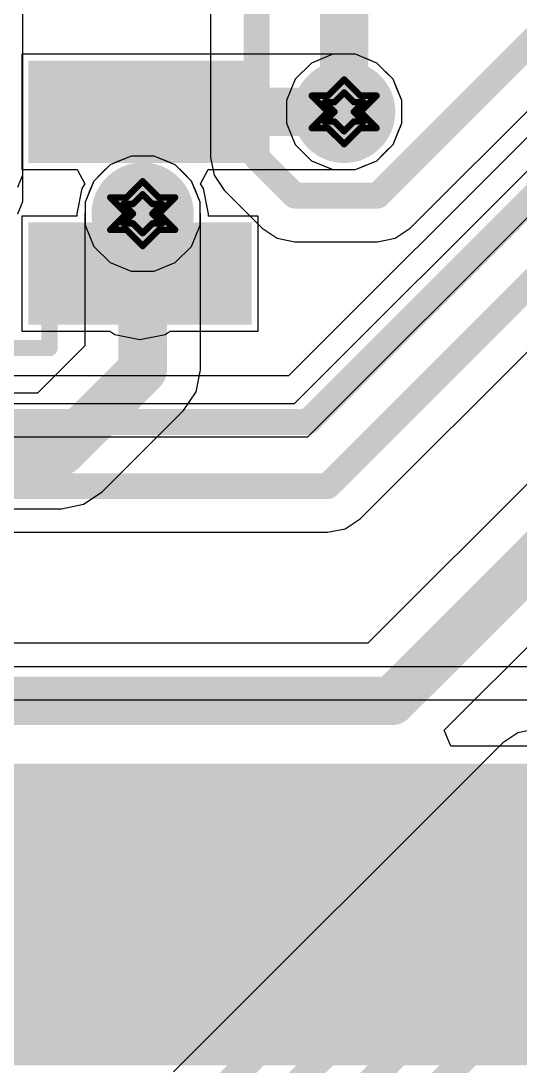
# Model space of a CAD drawing. Header units: inches. Extents: x -2.7 to 10.9, y -2.9 to 7.4.
# Drawn here: x 0.4344 to 0.5886, y -1.7494 to -1.4264 of the extents above; entities that cross this region are included whole.
import ezdxf

# ---------------------------------------------------------------- set-up
doc = ezdxf.new("R2010")
doc.units = ezdxf.units.IN
doc.header["$MEASUREMENT"] = 0
for name, color, linetype in [('Board Outline', 216, 'Continuous'), ('Bottom Layer', 5, 'Continuous'), ('Bottom Solder', 6, 'Continuous'), ('Drill Drawing', 1, 'Continuous'), ('Layer 2', 16, 'Continuous'), ('Layer 3', 76, 'Continuous'), ('Top Layer', 1, 'Continuous'), ('Top Overlay', 2, 'Continuous'), ('Top Paste', 8, 'Continuous'), ('Top Solder', 216, 'Continuous'), ('Via Holes', 16, 'Continuous')]:
    doc.layers.add(name, color=color, linetype=linetype)

# ---------------------------------------------------------------- blocks, each defined once
blk = doc.blocks.new('8_SOIC_EP_117')
at = {"layer": 'Top Layer'}
for points in [[(-0.07579, 0.08681), (-0.07579, 0.06319), (-0.13681, 0.06319), (-0.13681, 0.08681)], [(0.13681, 0.08681), (0.13681, 0.06319), (0.07579, 0.06319), (0.07579, 0.08681)], [(0.05144, 0.06894), (0.05144, -0.06894), (-0.05144, -0.06894), (-0.05144, 0.06894)], [(-0.07579, 0.03681), (-0.07579, 0.01319), (-0.13681, 0.01319), (-0.13681, 0.03681)], [(0.13681, 0.03681), (0.13681, 0.01319), (0.07579, 0.01319), (0.07579, 0.03681)], [(-0.07579, -0.01319), (-0.07579, -0.03681), (-0.13681, -0.03681), (-0.13681, -0.01319)], [(0.13681, -0.01319), (0.13681, -0.03681), (0.07579, -0.03681), (0.07579, -0.01319)], [(-0.07579, -0.06319), (-0.07579, -0.08681), (-0.13681, -0.08681), (-0.13681, -0.06319)], [(0.13681, -0.06319), (0.13681, -0.08681), (0.07579, -0.08681), (0.07579, -0.06319)]]:
    blk.add_hatch(color=1, dxfattribs=at).paths.add_polyline_path(points)
at = {"layer": 'Top Overlay'}
blk.add_hatch(color=2, dxfattribs=at).paths.add_polyline_path([(-0.07211, 0.06194), (-0.05911, 0.06194), (-0.05911, 0.08794), (-0.07211, 0.08794)])
at = {"layer": 'Top Paste'}
for points in [[(-0.07579, 0.08681), (-0.07579, 0.06319), (-0.13681, 0.06319), (-0.13681, 0.08681)], [(0.13681, 0.08681), (0.13681, 0.06319), (0.07579, 0.06319), (0.07579, 0.08681)], [(0.05144, 0.06894), (0.05144, -0.06894), (-0.05144, -0.06894), (-0.05144, 0.06894)], [(-0.07579, 0.03681), (-0.07579, 0.01319), (-0.13681, 0.01319), (-0.13681, 0.03681)], [(0.13681, 0.03681), (0.13681, 0.01319), (0.07579, 0.01319), (0.07579, 0.03681)], [(-0.07579, -0.01319), (-0.07579, -0.03681), (-0.13681, -0.03681), (-0.13681, -0.01319)], [(0.13681, -0.01319), (0.13681, -0.03681), (0.07579, -0.03681), (0.07579, -0.01319)], [(-0.07579, -0.06319), (-0.07579, -0.08681), (-0.13681, -0.08681), (-0.13681, -0.06319)], [(0.13681, -0.06319), (0.13681, -0.08681), (0.07579, -0.08681), (0.07579, -0.06319)]]:
    blk.add_hatch(color=8, dxfattribs=at).paths.add_polyline_path(points)
at = {"layer": 'Top Solder'}
for points in [[(-0.07179, 0.09081), (-0.07179, 0.05919), (-0.14081, 0.05919), (-0.14081, 0.09081)], [(0.14081, 0.09081), (0.14081, 0.05919), (0.07179, 0.05919), (0.07179, 0.09081)], [(0.05544, 0.07294), (0.05544, -0.07294), (-0.05544, -0.07294), (-0.05544, 0.07294)], [(-0.07179, 0.04081), (-0.07179, 0.00919), (-0.14081, 0.00919), (-0.14081, 0.04081)], [(0.14081, 0.04081), (0.14081, 0.00919), (0.07179, 0.00919), (0.07179, 0.04081)], [(-0.07179, -0.00919), (-0.07179, -0.04081), (-0.14081, -0.04081), (-0.14081, -0.00919)], [(0.14081, -0.00919), (0.14081, -0.04081), (0.07179, -0.04081), (0.07179, -0.00919)], [(-0.07179, -0.05919), (-0.07179, -0.09081), (-0.14081, -0.09081), (-0.14081, -0.05919)], [(0.14081, -0.05919), (0.14081, -0.09081), (0.07179, -0.09081), (0.07179, -0.05919)]]:
    blk.add_hatch(color=216, dxfattribs=at).paths.add_polyline_path(points)
at = {"layer": 'Top Overlay'}
for points in [[(-0.07837, 0.091, 0.005, 0.005, 0), (-0.07837, 0.098, 0.005, 0.005, 0)], [(-0.07837, 0.098, 0.005, 0.005, 0), (0.07837, 0.098, 0.005, 0.005, 0)], [(0.07837, 0.091, 0.005, 0.005, 0), (0.07837, 0.098, 0.005, 0.005, 0)], [(-0.148, 0.08, 0.005, 0.005, 0), (-0.143, 0.075, 0.005, 0.005, 0)], [(-0.148, 0.07, 0.005, 0.005, 0), (-0.148, 0.08, 0.005, 0.005, 0)], [(-0.148, 0.07, 0.005, 0.005, 0), (-0.143, 0.075, 0.005, 0.005, 0)], [(-0.07837, -0.098, 0.005, 0.005, 0), (-0.07837, -0.091, 0.005, 0.005, 0)], [(0.07837, -0.098, 0.005, 0.005, 0), (0.07837, -0.091, 0.005, 0.005, 0)], [(-0.07837, -0.098, 0.005, 0.005, 0), (0.07837, -0.098, 0.005, 0.005, 0)]]:
    blk.add_lwpolyline(points, format="xyseb", dxfattribs=at)
for points in [[(-0.07962, 0.098, 0.0025, 0.0025, 1), (-0.07712, 0.098, 0.0025, 0.0025, 1)], [(-0.07962, 0.098, 0.0025, 0.0025, 1), (-0.07712, 0.098, 0.0025, 0.0025, 1)], [(0.07712, 0.098, 0.0025, 0.0025, 1), (0.07962, 0.098, 0.0025, 0.0025, 1)], [(0.07712, 0.098, 0.0025, 0.0025, 1), (0.07962, 0.098, 0.0025, 0.0025, 1)], [(-0.07962, 0.091, 0.0025, 0.0025, 1), (-0.07712, 0.091, 0.0025, 0.0025, 1)], [(0.07712, 0.091, 0.0025, 0.0025, 1), (0.07962, 0.091, 0.0025, 0.0025, 1)], [(-0.14925, 0.08, 0.0025, 0.0025, 1), (-0.14675, 0.08, 0.0025, 0.0025, 1)], [(-0.14925, 0.08, 0.0025, 0.0025, 1), (-0.14675, 0.08, 0.0025, 0.0025, 1)], [(-0.14425, 0.075, 0.0025, 0.0025, 1), (-0.14175, 0.075, 0.0025, 0.0025, 1)], [(-0.14425, 0.075, 0.0025, 0.0025, 1), (-0.14175, 0.075, 0.0025, 0.0025, 1)], [(-0.14925, 0.07, 0.0025, 0.0025, 1), (-0.14675, 0.07, 0.0025, 0.0025, 1)], [(-0.14925, 0.07, 0.0025, 0.0025, 1), (-0.14675, 0.07, 0.0025, 0.0025, 1)], [(-0.07962, -0.091, 0.0025, 0.0025, 1), (-0.07712, -0.091, 0.0025, 0.0025, 1)], [(0.07712, -0.091, 0.0025, 0.0025, 1), (0.07962, -0.091, 0.0025, 0.0025, 1)], [(-0.07962, -0.098, 0.0025, 0.0025, 1), (-0.07712, -0.098, 0.0025, 0.0025, 1)], [(-0.07962, -0.098, 0.0025, 0.0025, 1), (-0.07712, -0.098, 0.0025, 0.0025, 1)], [(0.07712, -0.098, 0.0025, 0.0025, 1), (0.07962, -0.098, 0.0025, 0.0025, 1)], [(0.07712, -0.098, 0.0025, 0.0025, 1), (0.07962, -0.098, 0.0025, 0.0025, 1)]]:
    blk.add_lwpolyline(points, format="xyseb", close=True, dxfattribs=at)

msp = doc.modelspace()

# ---------------------------------------------------------------- hatches: boundary and pattern name
at = {"layer": 'Bottom Layer'}
h = msp.add_hatch(color=5, dxfattribs=at)
edge = h.paths.add_edge_path()
edge.add_arc((0.53425, -1.45453), 0.01181, 0, 360)
h = msp.add_hatch(color=5, dxfattribs=at)
edge = h.paths.add_edge_path()
edge.add_arc((0.472, -1.486), 0.01181, 0, 360)
msp.add_hatch(color=5, dxfattribs=at).paths.add_polyline_path([(0.305, -1.74921), (0.83547, -1.74921), (0.83547, -1.656), (0.305, -1.656)])
at = {"layer": 'Bottom Solder'}
h = msp.add_hatch(color=6, dxfattribs=at)
edge = h.paths.add_edge_path()
edge.add_arc((0.53425, -1.45453), 0.01581, 0, 360)
h = msp.add_hatch(color=6, dxfattribs=at)
edge = h.paths.add_edge_path()
edge.add_arc((0.472, -1.486), 0.01581, 0, 360)
at = {"layer": 'Layer 2'}
h = msp.add_hatch(color=16, dxfattribs=at)
edge = h.paths.add_edge_path()
edge.add_arc((0.53425, -1.45453), 0.01181, 0, 360)
h = msp.add_hatch(color=16, dxfattribs=at)
edge = h.paths.add_edge_path()
edge.add_arc((0.472, -1.486), 0.01181, 0, 360)
at = {"layer": 'Layer 3'}
h = msp.add_hatch(color=76, dxfattribs=at)
edge = h.paths.add_edge_path()
edge.add_arc((0.53425, -1.45453), 0.01181, 0, 360)
h = msp.add_hatch(color=76, dxfattribs=at)
edge = h.paths.add_edge_path()
edge.add_arc((0.472, -1.486), 0.01181, 0, 360)
at = {"layer": 'Top Layer'}
h = msp.add_hatch(color=1, dxfattribs=at)
edge = h.paths.add_edge_path()
edge.add_arc((0.53425, -1.45453), 0.01181, 0, 360)
h = msp.add_hatch(color=1, dxfattribs=at)
edge = h.paths.add_edge_path()
edge.add_arc((0.472, -1.486), 0.01181, 0, 360)
msp.add_hatch(color=1, dxfattribs=at).paths.add_polyline_path([(0.45918, -1.51634), (0.48465, -1.51634), (0.48465, -1.48167), (0.45918, -1.48167)])
at = {"layer": 'Top Solder'}
h = msp.add_hatch(color=216, dxfattribs=at)
edge = h.paths.add_edge_path()
edge.add_arc((0.53425, -1.45453), 0.01581, 0, 360)
h = msp.add_hatch(color=216, dxfattribs=at)
edge = h.paths.add_edge_path()
edge.add_arc((0.472, -1.486), 0.01581, 0, 360)
at = {"layer": 'Via Holes'}
h = msp.add_hatch(color=7, dxfattribs=at)
edge = h.paths.add_edge_path()
edge.add_arc((0.53425, -1.45453), 0.00591, 0, 360)
h = msp.add_hatch(color=7, dxfattribs=at)
edge = h.paths.add_edge_path()
edge.add_arc((0.472, -1.486), 0.00591, 0, 360)

# ---------------------------------------------------------------- linework, layer by layer
at = {"layer": 'Board Outline'}
msp.add_lwpolyline([(2.84412, -0.24125, 0.005, 0.005, -0.741893), (-2.49969, -1.37795, 0.005, 0.005, 0)], format="xyseb", dxfattribs=at)
at = {"layer": 'Bottom Layer'}
for p, q in [((0.49296, -1.2726), (0.49296, -1.4686)), ((0.435, -1.474), (0.435, -1.31379)), ((0.5547, -1.4905), (0.68165, -1.36356)), ((0.66445, -1.38876), (0.5171, -1.53611)), ((0.53924, -1.58029), (0.66705, -1.45247)), ((0.46846, -1.46819), (0.46191, -1.4709)), ((0.47554, -1.46819), (0.46846, -1.46819)), ((0.48209, -1.4709), (0.47554, -1.46819)), ((0.49296, -1.4686), (0.49296, -1.4686)), ((0.49296, -1.4686), (0.49405, -1.47406)), ((0.46191, -1.4709), (0.4569, -1.47591)), ((0.4871, -1.47591), (0.48209, -1.4709)), ((0.43341, -1.47783), (0.435, -1.474)), ((0.4569, -1.47591), (0.45419, -1.48246)), ((0.48981, -1.48246), (0.4871, -1.47591)), ((0.49405, -1.47406), (0.49714, -1.47869)), ((0.68562, -1.47469), (0.54159, -1.61872)), ((0.49714, -1.47869), (0.50895, -1.4905)), ((0.45419, -1.48246), (0.45419, -1.48954)), ((0.48981, -1.48954), (0.48981, -1.48246)), ((0.45419, -1.48954), (0.4569, -1.49609)), ((0.4871, -1.49609), (0.48981, -1.48954)), ((0.50895, -1.4905), (0.51358, -1.49359)), ((0.55007, -1.49359), (0.5547, -1.4905)), ((0.51358, -1.49359), (0.51904, -1.49468)), ((0.51904, -1.49468), (0.51904, -1.49468)), ((0.51904, -1.49468), (0.54461, -1.49468)), ((0.54461, -1.49468), (0.55007, -1.49359)), ((0.54461, -1.49468), (0.54461, -1.49468)), ((0.4569, -1.49609), (0.46191, -1.5011)), ((0.48209, -1.5011), (0.4871, -1.49609)), ((0.46191, -1.5011), (0.46846, -1.50381)), ((0.47554, -1.50381), (0.48209, -1.5011)), ((0.46846, -1.50381), (0.47554, -1.50381)), ((0.56519, -1.64559), (0.70563, -1.50515)), ((0.5171, -1.53611), (-1.38943, -1.53611)), ((0.53461, -1.58338), (0.53924, -1.58029)), ((-1.44209, -1.58447), (0.52914, -1.58447)), ((0.52914, -1.58447), (0.52915, -1.58447)), ((0.52915, -1.58447), (0.53461, -1.58338)), ((0.54159, -1.61872), (-1.46427, -1.61872)), ((0.56726, -1.65059), (0.56519, -1.64559)), ((0.76161, -1.65059), (0.56726, -1.65059))]:
    msp.add_line(p, q, dxfattribs=at)
for points in [[(0.50723, -1.4686, 0.008, 0.008, 0), (0.50723, -1.26669, 0.008, 0.008, 0)], [(0.53425, -1.45453, 0.015, 0.015, 0), (0.53425, -1.26757, 0.015, 0.015, 0)], [(0.54461, -1.48041, 0.008, 0.008, 0), (0.67574, -1.34928, 0.008, 0.008, 0)], [(0.52301, -1.55038, 0.008, 0.008, 0), (0.67455, -1.39885, 0.008, 0.008, 0)], [(0.52915, -1.57019, 0.008, 0.008, 0), (0.68443, -1.41491, 0.008, 0.008, 0)], [(0.50723, -1.4686, 0.008, 0.008, 0), (0.51904, -1.48041, 0.008, 0.008, 0)], [(0.51904, -1.48041, 0.008, 0.008, 0), (0.54461, -1.48041, 0.008, 0.008, 0)], [(0.54898, -1.63656, 0.015, 0.015, 0), (0.69824, -1.4873, 0.015, 0.015, 0)], [(-1.39534, -1.55038, 0.008, 0.008, 0), (0.52301, -1.55038, 0.008, 0.008, 0)], [(-1.448, -1.57019, 0.008, 0.008, 0), (0.52915, -1.57019, 0.008, 0.008, 0)], [(-1.50517, -1.63656, 0.015, 0.015, 0), (0.54898, -1.63656, 0.015, 0.015, 0)]]:
    msp.add_lwpolyline(points, format="xyseb", dxfattribs=at)
for points in [[(0.5305, -1.45453, 0.0075, 0.0075, 1), (0.538, -1.45453, 0.0075, 0.0075, 1)], [(0.50523, -1.4686, 0.004, 0.004, 1), (0.50923, -1.4686, 0.004, 0.004, 1)], [(0.50523, -1.4686, 0.004, 0.004, 1), (0.50923, -1.4686, 0.004, 0.004, 1)], [(0.51704, -1.48041, 0.004, 0.004, 1), (0.52104, -1.48041, 0.004, 0.004, 1)], [(0.51704, -1.48041, 0.004, 0.004, 1), (0.52104, -1.48041, 0.004, 0.004, 1)], [(0.54261, -1.48041, 0.004, 0.004, 1), (0.54661, -1.48041, 0.004, 0.004, 1)], [(0.54261, -1.48041, 0.004, 0.004, 1), (0.54661, -1.48041, 0.004, 0.004, 1)], [(0.52101, -1.55038, 0.004, 0.004, 1), (0.52501, -1.55038, 0.004, 0.004, 1)], [(0.52101, -1.55038, 0.004, 0.004, 1), (0.52501, -1.55038, 0.004, 0.004, 1)], [(0.52715, -1.57019, 0.004, 0.004, 1), (0.53115, -1.57019, 0.004, 0.004, 1)], [(0.52715, -1.57019, 0.004, 0.004, 1), (0.53115, -1.57019, 0.004, 0.004, 1)], [(0.54523, -1.63656, 0.0075, 0.0075, 1), (0.55273, -1.63656, 0.0075, 0.0075, 1)], [(0.54523, -1.63656, 0.0075, 0.0075, 1), (0.55273, -1.63656, 0.0075, 0.0075, 1)]]:
    msp.add_lwpolyline(points, format="xyseb", close=True, dxfattribs=at)
at = {"layer": 'Drill Drawing'}
for points in [[(0.52925, -1.44953, 0.002, 0.002, 0), (0.53425, -1.44453, 0.002, 0.002, 0)], [(0.53425, -1.44453, 0.002, 0.002, 0), (0.53925, -1.44953, 0.002, 0.002, 0)], [(0.52425, -1.44953, 0.002, 0.002, 0), (0.52925, -1.45453, 0.002, 0.002, 0)], [(0.52425, -1.44953, 0.002, 0.002, 0), (0.52925, -1.44953, 0.002, 0.002, 0)], [(0.53125, -1.45153, 0.002, 0.002, 0), (0.53425, -1.44853, 0.002, 0.002, 0)], [(0.53425, -1.44853, 0.002, 0.002, 0), (0.53725, -1.45153, 0.002, 0.002, 0)], [(0.53925, -1.44953, 0.002, 0.002, 0), (0.54425, -1.44953, 0.002, 0.002, 0)], [(0.53925, -1.45453, 0.002, 0.002, 0), (0.54425, -1.44953, 0.002, 0.002, 0)], [(0.52425, -1.45953, 0.002, 0.002, 0), (0.52925, -1.45453, 0.002, 0.002, 0)], [(0.52825, -1.45153, 0.002, 0.002, 0), (0.53125, -1.45453, 0.002, 0.002, 0)], [(0.52825, -1.45153, 0.002, 0.002, 0), (0.53125, -1.45153, 0.002, 0.002, 0)], [(0.52825, -1.45753, 0.002, 0.002, 0), (0.53125, -1.45453, 0.002, 0.002, 0)], [(0.53725, -1.45153, 0.002, 0.002, 0), (0.54025, -1.45153, 0.002, 0.002, 0)], [(0.53725, -1.45453, 0.002, 0.002, 0), (0.54025, -1.45153, 0.002, 0.002, 0)], [(0.53725, -1.45453, 0.002, 0.002, 0), (0.54025, -1.45753, 0.002, 0.002, 0)], [(0.53925, -1.45453, 0.002, 0.002, 0), (0.54425, -1.45953, 0.002, 0.002, 0)], [(0.52825, -1.45753, 0.002, 0.002, 0), (0.53125, -1.45753, 0.002, 0.002, 0)], [(0.53125, -1.45753, 0.002, 0.002, 0), (0.53425, -1.46053, 0.002, 0.002, 0)], [(0.53425, -1.46053, 0.002, 0.002, 0), (0.53725, -1.45753, 0.002, 0.002, 0)], [(0.53725, -1.45753, 0.002, 0.002, 0), (0.54025, -1.45753, 0.002, 0.002, 0)], [(0.52425, -1.45953, 0.002, 0.002, 0), (0.52925, -1.45953, 0.002, 0.002, 0)], [(0.52925, -1.45953, 0.002, 0.002, 0), (0.53425, -1.46453, 0.002, 0.002, 0)], [(0.53425, -1.46453, 0.002, 0.002, 0), (0.53925, -1.45953, 0.002, 0.002, 0)], [(0.53925, -1.45953, 0.002, 0.002, 0), (0.54425, -1.45953, 0.002, 0.002, 0)], [(0.467, -1.481, 0.002, 0.002, 0), (0.472, -1.476, 0.002, 0.002, 0)], [(0.472, -1.476, 0.002, 0.002, 0), (0.477, -1.481, 0.002, 0.002, 0)], [(0.469, -1.483, 0.002, 0.002, 0), (0.472, -1.48, 0.002, 0.002, 0)], [(0.472, -1.48, 0.002, 0.002, 0), (0.475, -1.483, 0.002, 0.002, 0)], [(0.462, -1.481, 0.002, 0.002, 0), (0.467, -1.486, 0.002, 0.002, 0)], [(0.462, -1.481, 0.002, 0.002, 0), (0.467, -1.481, 0.002, 0.002, 0)], [(0.466, -1.483, 0.002, 0.002, 0), (0.469, -1.486, 0.002, 0.002, 0)], [(0.466, -1.483, 0.002, 0.002, 0), (0.469, -1.483, 0.002, 0.002, 0)], [(0.475, -1.483, 0.002, 0.002, 0), (0.478, -1.483, 0.002, 0.002, 0)], [(0.475, -1.486, 0.002, 0.002, 0), (0.478, -1.483, 0.002, 0.002, 0)], [(0.477, -1.481, 0.002, 0.002, 0), (0.482, -1.481, 0.002, 0.002, 0)], [(0.477, -1.486, 0.002, 0.002, 0), (0.482, -1.481, 0.002, 0.002, 0)], [(0.462, -1.491, 0.002, 0.002, 0), (0.467, -1.486, 0.002, 0.002, 0)], [(0.466, -1.489, 0.002, 0.002, 0), (0.469, -1.486, 0.002, 0.002, 0)], [(0.475, -1.486, 0.002, 0.002, 0), (0.478, -1.489, 0.002, 0.002, 0)], [(0.477, -1.486, 0.002, 0.002, 0), (0.482, -1.491, 0.002, 0.002, 0)], [(0.466, -1.489, 0.002, 0.002, 0), (0.469, -1.489, 0.002, 0.002, 0)], [(0.469, -1.489, 0.002, 0.002, 0), (0.472, -1.492, 0.002, 0.002, 0)], [(0.472, -1.492, 0.002, 0.002, 0), (0.475, -1.489, 0.002, 0.002, 0)], [(0.475, -1.489, 0.002, 0.002, 0), (0.478, -1.489, 0.002, 0.002, 0)], [(0.462, -1.491, 0.002, 0.002, 0), (0.467, -1.491, 0.002, 0.002, 0)], [(0.467, -1.491, 0.002, 0.002, 0), (0.472, -1.496, 0.002, 0.002, 0)], [(0.472, -1.496, 0.002, 0.002, 0), (0.477, -1.491, 0.002, 0.002, 0)], [(0.477, -1.491, 0.002, 0.002, 0), (0.482, -1.491, 0.002, 0.002, 0)]]:
    msp.add_lwpolyline(points, format="xyseb", dxfattribs=at)
for points in [[(0.53375, -1.44453, 0.001, 0.001, 1), (0.53475, -1.44453, 0.001, 0.001, 1)], [(0.53375, -1.44453, 0.001, 0.001, 1), (0.53475, -1.44453, 0.001, 0.001, 1)], [(0.52375, -1.44953, 0.001, 0.001, 1), (0.52475, -1.44953, 0.001, 0.001, 1)], [(0.52375, -1.44953, 0.001, 0.001, 1), (0.52475, -1.44953, 0.001, 0.001, 1)], [(0.52875, -1.44953, 0.001, 0.001, 1), (0.52975, -1.44953, 0.001, 0.001, 1)], [(0.52875, -1.44953, 0.001, 0.001, 1), (0.52975, -1.44953, 0.001, 0.001, 1)], [(0.53375, -1.44853, 0.001, 0.001, 1), (0.53475, -1.44853, 0.001, 0.001, 1)], [(0.53375, -1.44853, 0.001, 0.001, 1), (0.53475, -1.44853, 0.001, 0.001, 1)], [(0.53875, -1.44953, 0.001, 0.001, 1), (0.53975, -1.44953, 0.001, 0.001, 1)], [(0.53875, -1.44953, 0.001, 0.001, 1), (0.53975, -1.44953, 0.001, 0.001, 1)], [(0.54375, -1.44953, 0.001, 0.001, 1), (0.54475, -1.44953, 0.001, 0.001, 1)], [(0.54375, -1.44953, 0.001, 0.001, 1), (0.54475, -1.44953, 0.001, 0.001, 1)], [(0.52775, -1.45153, 0.001, 0.001, 1), (0.52875, -1.45153, 0.001, 0.001, 1)], [(0.52775, -1.45153, 0.001, 0.001, 1), (0.52875, -1.45153, 0.001, 0.001, 1)], [(0.52875, -1.45453, 0.001, 0.001, 1), (0.52975, -1.45453, 0.001, 0.001, 1)], [(0.52875, -1.45453, 0.001, 0.001, 1), (0.52975, -1.45453, 0.001, 0.001, 1)], [(0.53075, -1.45153, 0.001, 0.001, 1), (0.53175, -1.45153, 0.001, 0.001, 1)], [(0.53075, -1.45153, 0.001, 0.001, 1), (0.53175, -1.45153, 0.001, 0.001, 1)], [(0.53075, -1.45453, 0.001, 0.001, 1), (0.53175, -1.45453, 0.001, 0.001, 1)], [(0.53075, -1.45453, 0.001, 0.001, 1), (0.53175, -1.45453, 0.001, 0.001, 1)], [(0.53675, -1.45153, 0.001, 0.001, 1), (0.53775, -1.45153, 0.001, 0.001, 1)], [(0.53675, -1.45153, 0.001, 0.001, 1), (0.53775, -1.45153, 0.001, 0.001, 1)], [(0.53675, -1.45453, 0.001, 0.001, 1), (0.53775, -1.45453, 0.001, 0.001, 1)], [(0.53675, -1.45453, 0.001, 0.001, 1), (0.53775, -1.45453, 0.001, 0.001, 1)], [(0.53875, -1.45453, 0.001, 0.001, 1), (0.53975, -1.45453, 0.001, 0.001, 1)], [(0.53875, -1.45453, 0.001, 0.001, 1), (0.53975, -1.45453, 0.001, 0.001, 1)], [(0.53975, -1.45153, 0.001, 0.001, 1), (0.54075, -1.45153, 0.001, 0.001, 1)], [(0.53975, -1.45153, 0.001, 0.001, 1), (0.54075, -1.45153, 0.001, 0.001, 1)], [(0.52775, -1.45753, 0.001, 0.001, 1), (0.52875, -1.45753, 0.001, 0.001, 1)], [(0.52775, -1.45753, 0.001, 0.001, 1), (0.52875, -1.45753, 0.001, 0.001, 1)], [(0.53075, -1.45753, 0.001, 0.001, 1), (0.53175, -1.45753, 0.001, 0.001, 1)], [(0.53075, -1.45753, 0.001, 0.001, 1), (0.53175, -1.45753, 0.001, 0.001, 1)], [(0.53675, -1.45753, 0.001, 0.001, 1), (0.53775, -1.45753, 0.001, 0.001, 1)], [(0.53675, -1.45753, 0.001, 0.001, 1), (0.53775, -1.45753, 0.001, 0.001, 1)], [(0.53975, -1.45753, 0.001, 0.001, 1), (0.54075, -1.45753, 0.001, 0.001, 1)], [(0.53975, -1.45753, 0.001, 0.001, 1), (0.54075, -1.45753, 0.001, 0.001, 1)], [(0.52375, -1.45953, 0.001, 0.001, 1), (0.52475, -1.45953, 0.001, 0.001, 1)], [(0.52375, -1.45953, 0.001, 0.001, 1), (0.52475, -1.45953, 0.001, 0.001, 1)], [(0.52875, -1.45953, 0.001, 0.001, 1), (0.52975, -1.45953, 0.001, 0.001, 1)], [(0.52875, -1.45953, 0.001, 0.001, 1), (0.52975, -1.45953, 0.001, 0.001, 1)], [(0.53375, -1.46053, 0.001, 0.001, 1), (0.53475, -1.46053, 0.001, 0.001, 1)], [(0.53375, -1.46053, 0.001, 0.001, 1), (0.53475, -1.46053, 0.001, 0.001, 1)], [(0.53875, -1.45953, 0.001, 0.001, 1), (0.53975, -1.45953, 0.001, 0.001, 1)], [(0.53875, -1.45953, 0.001, 0.001, 1), (0.53975, -1.45953, 0.001, 0.001, 1)], [(0.54375, -1.45953, 0.001, 0.001, 1), (0.54475, -1.45953, 0.001, 0.001, 1)], [(0.54375, -1.45953, 0.001, 0.001, 1), (0.54475, -1.45953, 0.001, 0.001, 1)], [(0.53375, -1.46453, 0.001, 0.001, 1), (0.53475, -1.46453, 0.001, 0.001, 1)], [(0.53375, -1.46453, 0.001, 0.001, 1), (0.53475, -1.46453, 0.001, 0.001, 1)], [(0.4715, -1.476, 0.001, 0.001, 1), (0.4725, -1.476, 0.001, 0.001, 1)], [(0.4715, -1.476, 0.001, 0.001, 1), (0.4725, -1.476, 0.001, 0.001, 1)], [(0.4715, -1.48, 0.001, 0.001, 1), (0.4725, -1.48, 0.001, 0.001, 1)], [(0.4715, -1.48, 0.001, 0.001, 1), (0.4725, -1.48, 0.001, 0.001, 1)], [(0.4615, -1.481, 0.001, 0.001, 1), (0.4625, -1.481, 0.001, 0.001, 1)], [(0.4615, -1.481, 0.001, 0.001, 1), (0.4625, -1.481, 0.001, 0.001, 1)], [(0.4655, -1.483, 0.001, 0.001, 1), (0.4665, -1.483, 0.001, 0.001, 1)], [(0.4655, -1.483, 0.001, 0.001, 1), (0.4665, -1.483, 0.001, 0.001, 1)], [(0.4665, -1.481, 0.001, 0.001, 1), (0.4675, -1.481, 0.001, 0.001, 1)], [(0.4665, -1.481, 0.001, 0.001, 1), (0.4675, -1.481, 0.001, 0.001, 1)], [(0.4685, -1.483, 0.001, 0.001, 1), (0.4695, -1.483, 0.001, 0.001, 1)], [(0.4685, -1.483, 0.001, 0.001, 1), (0.4695, -1.483, 0.001, 0.001, 1)], [(0.4745, -1.483, 0.001, 0.001, 1), (0.4755, -1.483, 0.001, 0.001, 1)], [(0.4745, -1.483, 0.001, 0.001, 1), (0.4755, -1.483, 0.001, 0.001, 1)], [(0.4765, -1.481, 0.001, 0.001, 1), (0.4775, -1.481, 0.001, 0.001, 1)], [(0.4765, -1.481, 0.001, 0.001, 1), (0.4775, -1.481, 0.001, 0.001, 1)], [(0.4775, -1.483, 0.001, 0.001, 1), (0.4785, -1.483, 0.001, 0.001, 1)], [(0.4775, -1.483, 0.001, 0.001, 1), (0.4785, -1.483, 0.001, 0.001, 1)], [(0.4815, -1.481, 0.001, 0.001, 1), (0.4825, -1.481, 0.001, 0.001, 1)], [(0.4815, -1.481, 0.001, 0.001, 1), (0.4825, -1.481, 0.001, 0.001, 1)], [(0.4665, -1.486, 0.001, 0.001, 1), (0.4675, -1.486, 0.001, 0.001, 1)], [(0.4665, -1.486, 0.001, 0.001, 1), (0.4675, -1.486, 0.001, 0.001, 1)], [(0.4685, -1.486, 0.001, 0.001, 1), (0.4695, -1.486, 0.001, 0.001, 1)], [(0.4685, -1.486, 0.001, 0.001, 1), (0.4695, -1.486, 0.001, 0.001, 1)], [(0.4745, -1.486, 0.001, 0.001, 1), (0.4755, -1.486, 0.001, 0.001, 1)], [(0.4745, -1.486, 0.001, 0.001, 1), (0.4755, -1.486, 0.001, 0.001, 1)], [(0.4765, -1.486, 0.001, 0.001, 1), (0.4775, -1.486, 0.001, 0.001, 1)], [(0.4765, -1.486, 0.001, 0.001, 1), (0.4775, -1.486, 0.001, 0.001, 1)], [(0.4655, -1.489, 0.001, 0.001, 1), (0.4665, -1.489, 0.001, 0.001, 1)], [(0.4655, -1.489, 0.001, 0.001, 1), (0.4665, -1.489, 0.001, 0.001, 1)], [(0.4685, -1.489, 0.001, 0.001, 1), (0.4695, -1.489, 0.001, 0.001, 1)], [(0.4685, -1.489, 0.001, 0.001, 1), (0.4695, -1.489, 0.001, 0.001, 1)], [(0.4745, -1.489, 0.001, 0.001, 1), (0.4755, -1.489, 0.001, 0.001, 1)], [(0.4745, -1.489, 0.001, 0.001, 1), (0.4755, -1.489, 0.001, 0.001, 1)], [(0.4775, -1.489, 0.001, 0.001, 1), (0.4785, -1.489, 0.001, 0.001, 1)], [(0.4775, -1.489, 0.001, 0.001, 1), (0.4785, -1.489, 0.001, 0.001, 1)], [(0.4615, -1.491, 0.001, 0.001, 1), (0.4625, -1.491, 0.001, 0.001, 1)], [(0.4615, -1.491, 0.001, 0.001, 1), (0.4625, -1.491, 0.001, 0.001, 1)], [(0.4665, -1.491, 0.001, 0.001, 1), (0.4675, -1.491, 0.001, 0.001, 1)], [(0.4665, -1.491, 0.001, 0.001, 1), (0.4675, -1.491, 0.001, 0.001, 1)], [(0.4715, -1.492, 0.001, 0.001, 1), (0.4725, -1.492, 0.001, 0.001, 1)], [(0.4715, -1.492, 0.001, 0.001, 1), (0.4725, -1.492, 0.001, 0.001, 1)], [(0.4765, -1.491, 0.001, 0.001, 1), (0.4775, -1.491, 0.001, 0.001, 1)], [(0.4765, -1.491, 0.001, 0.001, 1), (0.4775, -1.491, 0.001, 0.001, 1)], [(0.4815, -1.491, 0.001, 0.001, 1), (0.4825, -1.491, 0.001, 0.001, 1)], [(0.4815, -1.491, 0.001, 0.001, 1), (0.4825, -1.491, 0.001, 0.001, 1)], [(0.4715, -1.496, 0.001, 0.001, 1), (0.4725, -1.496, 0.001, 0.001, 1)], [(0.4715, -1.496, 0.001, 0.001, 1), (0.4725, -1.496, 0.001, 0.001, 1)]]:
    msp.add_lwpolyline(points, format="xyseb", close=True, dxfattribs=at)
at = {"layer": 'Layer 2'}
for p, q in [((0.53071, -1.43672), (0.52416, -1.43943)), ((0.53779, -1.43672), (0.53071, -1.43672)), ((0.54434, -1.43943), (0.53779, -1.43672)), ((0.52416, -1.43943), (0.51915, -1.44444)), ((0.54935, -1.44444), (0.54434, -1.43943)), ((0.51915, -1.44444), (0.51644, -1.45099)), ((0.55206, -1.45099), (0.54935, -1.44444)), ((0.51644, -1.45099), (0.51644, -1.45807)), ((0.55206, -1.45807), (0.55206, -1.45099)), ((0.51644, -1.45807), (0.51915, -1.46462)), ((0.54935, -1.46462), (0.55206, -1.45807)), ((0.51915, -1.46462), (0.52416, -1.46963)), ((0.54434, -1.46963), (0.54935, -1.46462)), ((0.46504, -1.46961), (0.46191, -1.4709)), ((0.46517, -1.46952), (0.46504, -1.46961)), ((0.46533, -1.46948), (0.46517, -1.46952)), ((0.46846, -1.46819), (0.46533, -1.46948)), ((0.47184, -1.46819), (0.46846, -1.46819)), ((0.472, -1.46816), (0.47184, -1.46819)), ((0.47216, -1.46819), (0.472, -1.46816)), ((0.47554, -1.46819), (0.47216, -1.46819)), ((0.47867, -1.46948), (0.47554, -1.46819)), ((0.47883, -1.46952), (0.47867, -1.46948)), ((0.47896, -1.46961), (0.47883, -1.46952)), ((0.48209, -1.4709), (0.47896, -1.46961)), ((0.52416, -1.46963), (0.53071, -1.47234)), ((0.53779, -1.47234), (0.54434, -1.46963)), ((0.46191, -1.4709), (0.45952, -1.47329)), ((0.48448, -1.47329), (0.48209, -1.4709)), ((0.53071, -1.47234), (0.53779, -1.47234)), ((0.4569, -1.47591), (0.45561, -1.47904)), ((0.45929, -1.47352), (0.4569, -1.47591)), ((0.45938, -1.47338), (0.45929, -1.47352)), ((0.45952, -1.47329), (0.45938, -1.47338)), ((0.48462, -1.47338), (0.48448, -1.47329)), ((0.48471, -1.47352), (0.48462, -1.47338)), ((0.4871, -1.47591), (0.48471, -1.47352)), ((0.48839, -1.47904), (0.4871, -1.47591)), ((0.45548, -1.47933), (0.45419, -1.48246)), ((0.45552, -1.47917), (0.45548, -1.47933)), ((0.45561, -1.47904), (0.45552, -1.47917)), ((0.48848, -1.47917), (0.48839, -1.47904)), ((0.48852, -1.47933), (0.48848, -1.47917)), ((0.48981, -1.48246), (0.48852, -1.47933)), ((0.45419, -1.48246), (0.45419, -1.48584)), ((0.48981, -1.48584), (0.48981, -1.48246)), ((0.45419, -1.48584), (0.45416, -1.486)), ((0.48984, -1.486), (0.48981, -1.48584)), ((0.45416, -1.486), (0.45416, -1.52683)), ((0.48984, -1.53422), (0.48984, -1.486)), ((0.45416, -1.52683), (0.4395, -1.54149)), ((0.48848, -1.54105), (0.48984, -1.53422)), ((0.4395, -1.54149), (0.04147, -1.54149)), ((0.48462, -1.54684), (0.48848, -1.54105)), ((0.45951, -1.57195), (0.48462, -1.54684)), ((0.48462, -1.54684), (0.48462, -1.54684)), ((0.45372, -1.57582), (0.45951, -1.57195)), ((0.44689, -1.57718), (0.45372, -1.57582)), ((0.03408, -1.57718), (0.44689, -1.57718))]:
    msp.add_line(p, q, dxfattribs=at)
for points in [[(0.472, -1.53422, 0.015, 0.015, 0), (0.472, -1.486, 0.015, 0.015, 0)], [(0.44689, -1.55933, 0.015, 0.015, 0), (0.472, -1.53422, 0.015, 0.015, 0)], [(0.03408, -1.55933, 0.015, 0.015, 0), (0.44689, -1.55933, 0.015, 0.015, 0)]]:
    msp.add_lwpolyline(points, format="xyseb", dxfattribs=at)
for points in [[(0.46825, -1.486, 0.0075, 0.0075, 1), (0.47575, -1.486, 0.0075, 0.0075, 1)], [(0.46825, -1.53422, 0.0075, 0.0075, 1), (0.47575, -1.53422, 0.0075, 0.0075, 1)], [(0.46825, -1.53422, 0.0075, 0.0075, 1), (0.47575, -1.53422, 0.0075, 0.0075, 1)], [(0.44314, -1.55933, 0.0075, 0.0075, 1), (0.45064, -1.55933, 0.0075, 0.0075, 1)], [(0.44314, -1.55933, 0.0075, 0.0075, 1), (0.45064, -1.55933, 0.0075, 0.0075, 1)]]:
    msp.add_lwpolyline(points, format="xyseb", close=True, dxfattribs=at)
at = {"layer": 'Layer 3'}
for p, q in [((0.435, -1.4822), (0.435, -1.36059)), ((0.53071, -1.43672), (0.52416, -1.43943)), ((0.53779, -1.43672), (0.53071, -1.43672)), ((0.54434, -1.43943), (0.53779, -1.43672)), ((0.52416, -1.43943), (0.51915, -1.44444)), ((0.54935, -1.44444), (0.54434, -1.43943)), ((0.51915, -1.44444), (0.51644, -1.45099)), ((0.55206, -1.45099), (0.54935, -1.44444)), ((0.51644, -1.45099), (0.51644, -1.45807)), ((0.55206, -1.45807), (0.55206, -1.45099)), ((0.51644, -1.45807), (0.51915, -1.46462)), ((0.54935, -1.46462), (0.55206, -1.45807)), ((0.51915, -1.46462), (0.52416, -1.46963)), ((0.54434, -1.46963), (0.54935, -1.46462)), ((0.46846, -1.46819), (0.46191, -1.4709)), ((0.47554, -1.46819), (0.46846, -1.46819)), ((0.48209, -1.4709), (0.47554, -1.46819)), ((0.52416, -1.46963), (0.53071, -1.47234)), ((0.53779, -1.47234), (0.54434, -1.46963)), ((0.46191, -1.4709), (0.4569, -1.47591)), ((0.4871, -1.47591), (0.48209, -1.4709)), ((0.53071, -1.47234), (0.53779, -1.47234)), ((0.4569, -1.47591), (0.45419, -1.48246)), ((0.48981, -1.48246), (0.4871, -1.47591)), ((0.43341, -1.48602), (0.435, -1.4822)), ((0.45419, -1.48246), (0.45419, -1.48954)), ((0.48981, -1.48954), (0.48981, -1.48246)), ((0.45419, -1.48954), (0.4569, -1.49609)), ((0.4871, -1.49609), (0.48981, -1.48954)), ((0.4569, -1.49609), (0.46191, -1.5011)), ((0.48209, -1.5011), (0.4871, -1.49609)), ((0.46191, -1.5011), (0.46846, -1.50381)), ((0.47554, -1.50381), (0.48209, -1.5011)), ((0.46846, -1.50381), (0.47554, -1.50381))]:
    msp.add_line(p, q, dxfattribs=at)
at = {"layer": 'Top Layer'}
for p, q in [((0.471, -1.43672), (0.43465, -1.43672)), ((0.43465, -1.43672), (0.43465, -1.47234)), ((0.47116, -1.43669), (0.471, -1.43672)), ((0.53425, -1.43669), (0.47116, -1.43669)), ((0.53441, -1.43672), (0.53425, -1.43669)), ((0.53779, -1.43672), (0.53441, -1.43672)), ((0.54092, -1.43801), (0.53779, -1.43672)), ((0.54108, -1.43805), (0.54092, -1.43801)), ((0.54122, -1.43814), (0.54108, -1.43805)), ((0.54434, -1.43943), (0.54122, -1.43814)), ((0.54673, -1.44182), (0.54434, -1.43943)), ((0.54687, -1.44191), (0.54673, -1.44182)), ((0.54696, -1.44205), (0.54687, -1.44191)), ((0.54935, -1.44444), (0.54696, -1.44205)), ((0.55065, -1.44757), (0.54935, -1.44444)), ((0.55074, -1.4477), (0.55065, -1.44757)), ((0.55077, -1.44786), (0.55074, -1.4477)), ((0.55206, -1.45099), (0.55077, -1.44786)), ((0.55206, -1.45437), (0.55206, -1.45099)), ((0.55209, -1.45453), (0.55206, -1.45437)), ((0.55206, -1.45469), (0.55209, -1.45453)), ((0.55206, -1.45807), (0.55206, -1.45469)), ((0.60471, -1.45887), (0.51878, -1.5448)), ((0.55077, -1.4612), (0.55206, -1.45807)), ((0.523, -1.555), (0.61491, -1.46309)), ((0.54935, -1.46462), (0.55065, -1.46149)), ((0.55065, -1.46149), (0.55074, -1.46136)), ((0.55074, -1.46136), (0.55077, -1.4612)), ((0.54696, -1.46701), (0.54935, -1.46462)), ((0.54122, -1.47092), (0.54434, -1.46963)), ((0.54434, -1.46963), (0.54673, -1.46724)), ((0.54673, -1.46724), (0.54687, -1.46715)), ((0.54687, -1.46715), (0.54696, -1.46701)), ((0.43465, -1.47234), (0.45177, -1.47234)), ((0.45177, -1.47234), (0.45413, -1.47675)), ((0.4899, -1.47678), (0.49225, -1.47237)), ((0.49225, -1.47237), (0.53425, -1.47237)), ((0.53425, -1.47237), (0.53441, -1.47234)), ((0.53441, -1.47234), (0.53779, -1.47234)), ((0.53779, -1.47234), (0.54092, -1.47105)), ((0.54092, -1.47105), (0.54108, -1.47102)), ((0.54108, -1.47102), (0.54122, -1.47092)), ((0.45316, -1.4782), (0.45161, -1.486)), ((0.45413, -1.47675), (0.45316, -1.4782)), ((0.49084, -1.4782), (0.4899, -1.47678)), ((0.49239, -1.486), (0.49084, -1.4782)), ((0.45161, -1.48672), (0.43465, -1.48672)), ((0.43465, -1.48672), (0.43465, -1.52234)), ((0.45161, -1.486), (0.45161, -1.48672)), ((0.49239, -1.48672), (0.49239, -1.486)), ((0.50767, -1.48672), (0.49239, -1.48672)), ((0.50767, -1.52234), (0.50767, -1.48672)), ((0.43465, -1.52234), (0.46182, -1.52234)), ((0.46182, -1.52234), (0.46336, -1.52337)), ((0.46336, -1.52337), (0.47116, -1.52492)), ((0.47116, -1.52492), (0.47897, -1.52337)), ((0.47897, -1.52337), (0.48051, -1.52234)), ((0.48051, -1.52234), (0.50767, -1.52234)), ((0.51878, -1.5448), (0.21419, -1.5448)), ((0.20399, -1.555), (0.523, -1.555)), ((0.764, -1.626), (0.09, -1.626)), ((0.09, -1.6362), (0.764, -1.6362)), ((0.58789, -1.64639), (0.58326, -1.64948)), ((0.59335, -1.6453), (0.58789, -1.64639)), ((0.58326, -1.64948), (0.48152, -1.75122)), ((0.58326, -1.64948), (0.58326, -1.64948))]:
    msp.add_line(p, q, dxfattribs=at)
for points in [[(0.47116, -1.45453, 0.015, 0.015, 0), (0.53425, -1.45453, 0.015, 0.015, 0)], [(0.472, -1.50369, 0.02, 0.02, 0), (0.472, -1.486, 0.02, 0.02, 0)], [(0.47116, -1.50453, 0.02, 0.02, 0), (0.472, -1.50369, 0.02, 0.02, 0)], [(0.49161, -1.76132, 0.008, 0.008, 0), (0.59335, -1.65958, 0.008, 0.008, 0)], [(0.50804, -1.76634, 0.008, 0.008, 0), (0.60066, -1.67373, 0.008, 0.008, 0)], [(0.52417, -1.77221, 0.008, 0.008, 0), (0.60863, -1.68776, 0.008, 0.008, 0)], [(0.5406, -1.77793, 0.008, 0.008, 0), (0.61656, -1.70198, 0.008, 0.008, 0)]]:
    msp.add_lwpolyline(points, format="xyseb", dxfattribs=at)
for points in [[(0.46741, -1.45453, 0.0075, 0.0075, 1), (0.47491, -1.45453, 0.0075, 0.0075, 1)], [(0.5305, -1.45453, 0.0075, 0.0075, 1), (0.538, -1.45453, 0.0075, 0.0075, 1)], [(0.467, -1.486, 0.01, 0.01, 1), (0.477, -1.486, 0.01, 0.01, 1)], [(0.46616, -1.50453, 0.01, 0.01, 1), (0.47616, -1.50453, 0.01, 0.01, 1)], [(0.467, -1.50369, 0.01, 0.01, 1), (0.477, -1.50369, 0.01, 0.01, 1)], [(0.467, -1.50369, 0.01, 0.01, 1), (0.477, -1.50369, 0.01, 0.01, 1)]]:
    msp.add_lwpolyline(points, format="xyseb", close=True, dxfattribs=at)

# ---------------------------------------------------------------- block references
msp.add_blockref('8_SOIC_EP_117', (0.36486, -1.42953))

doc.saveas('drawing.dxf')
